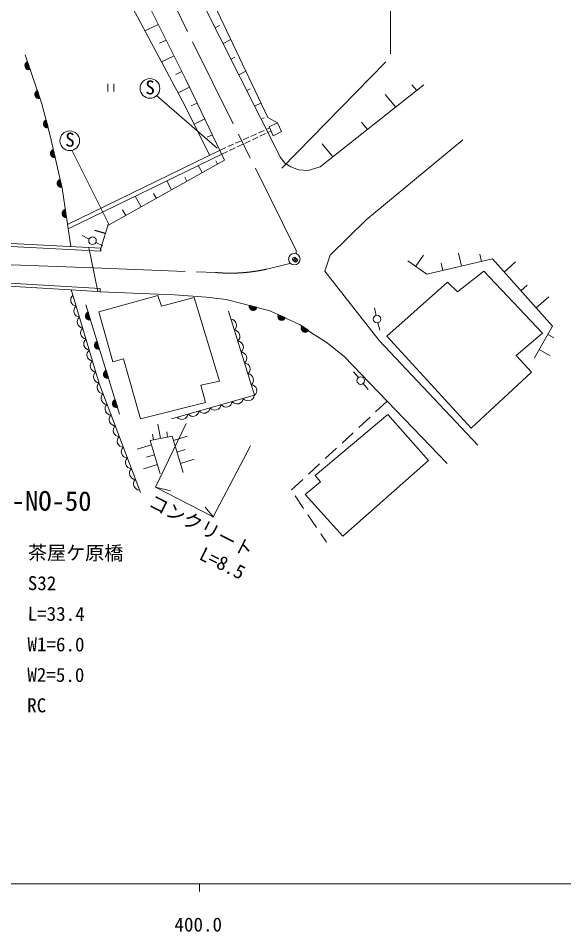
# Model space of a CAD drawing. Units: millimetres, scale not verified. Extents: x 40000 to 680000, y 20000 to 380000.
# Drawn here: x 444250 to 515757, y 198715 to 318387 of the extents above; entities that cross this region are included whole.
import ezdxf
from ezdxf.enums import TextEntityAlignment as Align

# ---------------------------------------------------------------- set-up
doc = ezdxf.new("R2010")
doc.units = ezdxf.units.MM
doc.header["$LTSCALE"] = 1000
doc.header["$PDMODE"] = 32
doc.header["$PDSIZE"] = 500
doc.linetypes.add('CHAIN', pattern=[18.5, 12, -1.5, 3.5, -1.5])
for name, color, linetype, lineweight in [('M-BGD', 7, 'Continuous', 13), ('M-BMK', 2, 'Continuous', 13), ('M-BMK-SRVR', 3, 'Continuous', 13), ('M-STR-HTXT', 7, 'Continuous', 13), ('M-STR-STR1', 1, 'Continuous', 13), ('M-STR-STRC', 7, 'Continuous', 13), ('M-TTL', 7, 'Continuous', 25), ('前回', 7, 'Continuous', 13)]:
    doc.layers.add(name, color=color, linetype=linetype, lineweight=lineweight)
doc.layers.add('M-OTRS', color=6, linetype='Continuous')
doc.styles.add('ＭＳ ゴシック', font='')
doc.styles.get('ＭＳ ゴシック').set_extended_font_data('MS Gothic')

msp = doc.modelspace()

# ---------------------------------------------------------------- hatches: boundary and pattern name
at = {"layer": 'M-BGD'}
for points in [[(445463, 312662, 0.41421), (445152, 312027, 0.41421), (445787, 311716)], [(446760, 308878, 1), (447085, 307932)], [(447908, 305049, 0.41421), (447553, 304437, 0.41421), (448164, 304082)], [(448861, 301165, 1), (449079, 300189)], [(449732, 297261, 0.41421), (449353, 296664, 0.41421), (449950, 296285)], [(450415, 293321, 0.41421), (449996, 292752, 0.41421), (450566, 292333)], [(474539, 280755, 0.41421), (474898, 280146, 0.41421), (475507, 280505)], [(453401, 279869, 1), (453696, 278914)], [(478336, 279543, 1), (479243, 279122)], [(481440, 278069, 0.41421), (481549, 277370, 0.41421), (482248, 277479)], [(454582, 276048, 0.41421), (454252, 275422, 0.41421), (454877, 275092)], [(455763, 272226, 0.41421), (455433, 271601, 0.41421), (456058, 271271)], [(456944, 268404, 1), (457239, 267449)]]:
    msp.add_hatch(color=256, dxfattribs=at).paths.add_polyline_path(points)

# ---------------------------------------------------------------- linework, layer by layer
for p, q in [((456624, 324678), (466121, 306885)), ((466926, 323375), (478606, 300164)), ((476963, 305388), (468881, 322435)), ((466230, 310378), (461318, 320148)), ((462606, 317585), (460857, 316747)), ((470066, 317134), (470642, 317424)), ((463640, 315530), (462772, 315114)), ((471100, 315080), (472124, 315595)), ((445139, 313608), (447349, 307160)), ((464673, 313475), (463025, 312685)), ((472134, 313025), (472633, 313276)), ((465706, 311419), (464905, 311035)), ((473168, 310971), (474095, 311437)), ((471288, 299795), (466230, 310378)), ((456009, 309781), (456009, 308781)), ((456759, 309781), (456759, 308781)), ((466719, 309354), (465193, 308623)), ((474202, 308916), (474644, 309138)), ((483846, 298936), (497436, 309661)), ((496492, 308916), (495852, 309685)), ((493738, 306743), (492365, 308392)), ((447349, 307160), (448454, 302985)), ((466121, 306885), (469340, 300442)), ((467711, 307279), (466924, 306902)), ((475236, 306862), (476066, 307279)), ((468703, 305204), (467297, 304530)), ((476094, 305157), (476464, 305343)), ((478218, 304697), (476963, 305388)), ((476751, 303834), (477192, 304031)), ((478218, 304697), (477127, 304169)), ((477127, 304169), (477673, 303005)), ((478764, 303532), (478218, 304697)), ((490024, 303812), (489224, 304774)), ((448454, 302985), (449989, 296108)), ((469695, 303129), (468994, 302793)), ((473747, 302469), (474477, 302796)), ((474751, 302918), (475481, 303245)), ((474938, 302467), (475663, 302806)), ((475755, 303368), (476485, 303694)), ((475934, 302934), (476659, 303273)), ((476931, 303400), (477387, 303613)), ((477673, 303005), (478764, 303532)), ((471738, 301570), (472469, 301897)), ((472742, 302020), (473473, 302347)), ((472945, 301535), (473670, 301874)), ((473942, 302001), (474666, 302340)), ((485491, 300235), (484072, 301939)), ((489836, 292000), (502526, 302479)), ((450714, 291368), (470734, 301121)), ((450799, 290812), (470953, 300603)), ((470734, 301121), (471465, 301448)), ((470953, 300603), (471677, 300942)), ((471949, 301069), (472674, 301408)), ((455988, 291233), (471288, 299795)), ((470379, 299286), (470130, 299731)), ((478606, 300164), (479179, 299387)), ((479179, 299387), (479998, 298936)), ((468372, 298163), (467850, 299095)), ((479998, 298936), (480980, 298527)), ((480980, 298527), (482249, 298445)), ((482249, 298445), (483846, 298936)), ((464358, 295917), (463706, 297082)), ((466365, 297040), (466073, 297561)), ((449989, 296108), (451156, 288473)), ((460343, 293670), (459561, 295068)), ((462350, 294794), (461996, 295428)), ((458336, 292547), (457913, 293303)), ((485129, 287333), (489836, 292000)), ((455084, 288288), (456072, 291507)), ((418263, 289730), (455064, 287888)), ((452638, 289909), (453535, 289466)), ((454431, 289023), (455328, 288580)), ((455084, 288288), (453516, 288366)), ((484433, 285245), (485129, 287333)), ((496359, 285899), (497372, 287351)), ((502345, 285916), (501958, 287597)), ((504987, 286526), (504769, 287470)), ((497828, 284874), (495333, 286614)), ((506417, 286856), (497828, 284874)), ((499905, 285353), (499689, 286288)), ((514281, 278041), (506417, 286856)), ((507946, 285143), (509426, 286464)), ((420098, 285068), (455002, 282966)), ((491555, 276158), (484433, 285245)), ((501830, 282544), (505269, 285245)), ((505269, 285245), (512965, 277140)), ((492579, 276731), (500520, 283813)), ((500520, 283813), (501830, 282544)), ((451207, 282834), (454850, 270554)), ((454978, 282567), (454692, 282584)), ((455002, 282966), (454978, 282567)), ((454978, 282567), (464716, 282152)), ((510140, 282683), (510962, 283416)), ((454792, 279924), (462542, 282089)), ((462542, 282089), (463033, 280670)), ((463033, 280670), (467309, 281798)), ((464716, 282152), (468919, 281852)), ((467309, 281798), (470638, 270827)), ((468919, 281852), (471511, 281525)), ((471511, 281525), (473571, 281005)), ((512150, 280430), (513797, 281898)), ((453106, 280825), (457527, 266518)), ((473571, 281005), (477214, 280064)), ((477214, 280064), (481184, 278222)), ((490940, 280436), (491171, 279463)), ((456666, 273365), (454792, 279924)), ((475236, 268998), (471798, 280010)), ((481184, 278222), (482617, 277239)), ((491403, 278490), (491634, 277517)), ((511923, 273897), (514281, 278041)), ((482617, 277239), (484760, 275871)), ((503631, 264696), (492579, 276731)), ((512965, 277140), (509526, 274193)), ((513676, 276977), (514453, 276535)), ((484760, 275871), (486971, 274070)), ((504491, 262445), (491555, 276158)), ((486971, 274070), (500479, 260070)), ((509526, 274193), (511532, 272023)), ((512541, 274984), (513983, 274163)), ((458030, 273774), (456666, 273365)), ((460295, 265915), (458030, 273774)), ((488188, 272069), (488831, 271304)), ((511532, 272023), (503631, 264696)), ((454850, 270554), (460254, 256267)), ((470638, 270827), (468182, 270308)), ((489474, 270538), (490118, 269772)), ((468182, 270308), (468782, 268043)), ((464347, 265928), (475236, 268998)), ((492565, 268171), (491097, 266813)), ((468782, 268043), (460295, 265915)), ((483180, 258483), (492677, 266470)), ((490363, 266133), (488896, 264775)), ((492677, 266470), (498008, 260429)), ((462909, 263344), (462566, 265206)), ((464432, 263624), (461533, 263091)), ((461853, 263908), (461988, 263175)), ((463706, 264191), (463831, 263514)), ((465872, 258859), (464431, 263625)), ((464593, 263089), (466412, 263640)), ((488162, 264095), (486694, 262737)), ((461709, 262506), (459853, 261944)), ((461533, 263091), (462858, 258709)), ((462103, 261204), (461067, 260890)), ((465057, 261553), (466140, 261881)), ((485960, 262058), (484492, 260699)), ((462496, 259905), (460684, 259357)), ((465511, 260056), (467323, 260604)), ((483759, 260020), (482291, 258661)), ((498008, 260429), (486783, 250532)), ((481557, 257982), (480089, 256623)), ((481870, 255990), (483853, 257646)), ((483853, 257646), (483180, 258483)), ((480530, 255810), (481656, 254157)), ((486783, 250532), (481870, 255990)), ((482219, 253330), (483344, 251677)), ((483907, 250850), (484646, 249764))]:
    msp.add_line(p, q, dxfattribs=at)
at = {"layer": 'M-BGD', "lineweight": 25}
for points in [[(445463, 312662, 0.41421), (445152, 312027, 0.41421), (445787, 311716)], [(446760, 308878, 1), (447085, 307932)], [(447908, 305049, 0.41421), (447553, 304437, 0.41421), (448164, 304082)], [(448861, 301165, 1), (449079, 300189)], [(449732, 297261, 0.41421), (449353, 296664, 0.41421), (449950, 296285)], [(450415, 293321, 0.41421), (449996, 292752, 0.41421), (450566, 292333)], [(474539, 280755, 0.41421), (474898, 280146, 0.41421), (475507, 280505)], [(453401, 279869, 1), (453696, 278914)], [(478336, 279543, 1), (479243, 279122)], [(481440, 278069, 0.41421), (481549, 277370, 0.41421), (482248, 277479)], [(454582, 276048, 0.41421), (454252, 275422, 0.41421), (454877, 275092)], [(455763, 272226, 0.41421), (455433, 271601, 0.41421), (456058, 271271)], [(456944, 268404, 1), (457239, 267449)]]:
    msp.add_lwpolyline(points, format="xyb", close=True, dxfattribs=at)
at = {"layer": 'M-BGD'}
for centre in [(453983, 289244), (491287, 278976), (489153, 270921)]:
    msp.add_circle(centre, 500, dxfattribs=at)
for centre, radius, start, end in [((451933, 281485), 812, 129.14373, 263.904), ((452360, 280047), 812, 129.14373, 263.904), ((452787, 278609), 812, 129.14373, 263.904), ((472051, 278151), 812, 309.96176, 84.72203), ((453213, 277171), 812, 129.14373, 263.904), ((472498, 276720), 812, 309.96176, 84.72203), ((453640, 275733), 812, 129.14373, 263.904), ((472945, 275288), 812, 309.96176, 84.72203), ((454067, 274295), 812, 129.14373, 263.904), ((473392, 273856), 812, 309.96176, 84.72203), ((454493, 272857), 812, 129.14373, 263.904), ((473839, 272424), 812, 309.96176, 84.72203), ((454920, 271419), 812, 129.14373, 263.904), ((474286, 270992), 812, 309.96176, 84.72203), ((455391, 270020), 812, 133.33766, 268.09793), ((474769, 269605), 766, 307.59261, 87.09118), ((455918, 268615), 812, 133.33766, 268.09793), ((471481, 268264), 812, 218.36592, 353.12619), ((472925, 268671), 812, 218.36592, 353.12619), ((474369, 269078), 812, 218.36592, 353.12619), ((456448, 267212), 812, 133.33766, 268.09793), ((467150, 267043), 812, 218.36592, 353.12619), ((468594, 267450), 812, 218.36592, 353.12619), ((470037, 267857), 812, 218.36592, 353.12619), ((456979, 265809), 812, 133.33766, 268.09793), ((465706, 266636), 812, 218.36592, 353.12619), ((457510, 264406), 812, 133.33766, 268.09793), ((458040, 263003), 812, 133.33766, 268.09793), ((458571, 261600), 812, 133.33766, 268.09793), ((459102, 260197), 812, 133.33766, 268.09793), ((459632, 258794), 812, 133.33766, 268.09793), ((460163, 257391), 812, 133.33766, 268.09793)]:
    msp.add_arc(centre, radius, start, end, dxfattribs=at)
at = {"layer": 'M-BMK', "linetype": 'CHAIN'}
for p, q in [((480659, 287980), (463749, 322086)), ((480686, 287571), (480659, 287980)), ((454122, 285671), (417156, 287122)), ((476819, 285524), (479848, 286260)), ((454122, 285671), (470110, 285079))]:
    msp.add_line(p, q, dxfattribs=at)
msp.add_arc((472054, 306581), 21589, 264.83467, 282.74919, dxfattribs=at)
at = {"layer": 'M-BMK-SRVR'}
msp.add_circle((480437, 286835), 750, dxfattribs=at)
msp.add_point((480437, 286835), dxfattribs=at)
at = {"layer": 'M-OTRS'}
msp.add_point((480602, 286692), dxfattribs=at)
at = {"layer": 'M-STR-HTXT'}
for p, q in [((462262, 256955), (466277, 265307)), ((469756, 252984), (474690, 262389)), ((462253, 256969), (469795, 253058)), ((462256, 256969), (464221, 256464)), ((469794, 253060), (468730, 254320))]:
    msp.add_line(p, q, dxfattribs=at)
at = {"layer": 'M-STR-STR1'}
for p, q in [((453516, 288366), (419911, 290048)), ((454692, 282584), (453516, 288366)), ((454692, 282584), (421198, 284601))]:
    msp.add_line(p, q, dxfattribs=at)
at = {"layer": 'M-STR-STRC'}
for p, q in [((493056, 313722), (493056, 319450)), ((478785, 298741), (492417, 312700)), ((470322, 301359), (462392, 308251)), ((456072, 291507), (451294, 301087))]:
    msp.add_line(p, q, dxfattribs=at)
for centre in [(461512, 309193), (451005, 302343)]:
    msp.add_circle(centre, 1289, dxfattribs=at)
at = {"layer": 'M-TTL'}
for p, q in [((455668, 290191), (454299, 290601)), ((455064, 287888), (455084, 288288))]:
    msp.add_line(p, q, dxfattribs=at)
at = {"layer": '前回'}
for p, q in [((40000, 205000), (579000, 205000)), ((468000, 205000), (468000, 204000))]:
    msp.add_line(p, q, dxfattribs=at)

# ---------------------------------------------------------------- texts
at = {"layer": 'M-STR-HTXT', "style": 'ＭＳ ゴシック'}
for s, rotation, p in [('コンクリート', 333.191, (460898, 253968)), ('L=8.5', 333.479, (467576, 247076))]:
    msp.add_text(s, height=1833, rotation=rotation, dxfattribs=at).set_placement(p, align=Align.BOTTOM_LEFT)
at = {"layer": 'M-STR-STR1', "style": 'ＭＳ ゴシック'}
for s, height, p in [('315-NO-50', 2566, (438134, 253159)), ('茶屋ケ原橋', 1833, (445512, 246921)), ('S32', 1833, (445490, 242921)), ('L=33.4', 1833, (445469, 238921)), ('W1=6.0', 1833, (445447, 234921)), ('W2=5.0', 1833, (445426, 230921)), ('RC', 1833, (445405, 226921))]:
    msp.add_text(s, height=height, rotation=359.694, dxfattribs=at).set_placement(p, align=Align.BOTTOM_LEFT)
at = {"layer": 'M-STR-STRC', "style": 'ＭＳ ゴシック'}
for p in [(460908, 307867), (450401, 301017)]:
    msp.add_text('S', height=1833, dxfattribs=at).set_placement(p, align=Align.BOTTOM_LEFT)
at = {"layer": '前回', "style": 'ＭＳ ゴシック'}
msp.add_text('400.0', height=1833, dxfattribs=at).set_placement((467844, 198195), align=Align.BOTTOM_CENTER)

doc.saveas('drawing.dxf')
